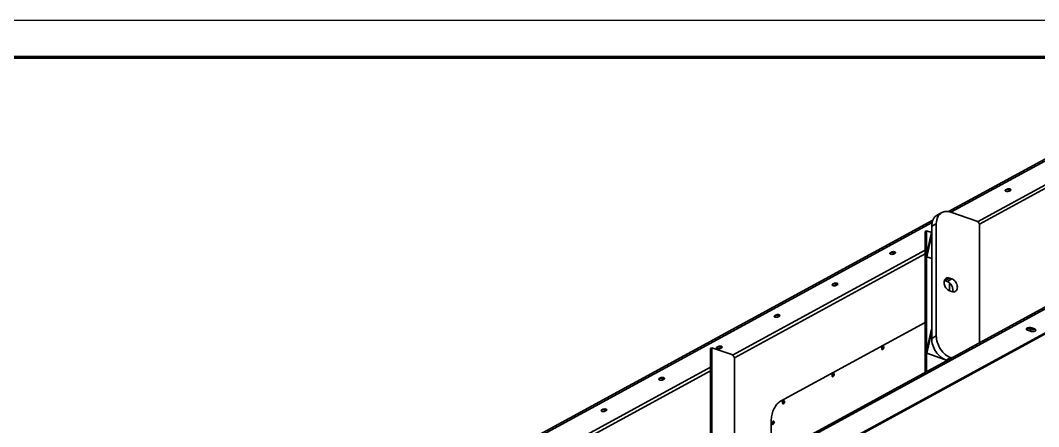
# Model space of a CAD drawing. Header units: millimetres. Extents: x 0 to 594, y 0 to 420.
# Drawn here: x 207.7 to 345.4, y 365.1 to 420 of the extents above; entities that cross this region are included whole.
import ezdxf

# ---------------------------------------------------------------- set-up
doc = ezdxf.new("R2010")
doc.units = ezdxf.units.MM

msp = doc.modelspace()

# ---------------------------------------------------------------- linework, layer by layer
at = {"color": 1, "lineweight": 35}
for p, q in [((347.8, 402.1), (333.18, 394.14)), ((333.51, 394.05), (347.8, 401.83)), ((347.8, 398.59), (337.12, 392.77)), ((347.8, 398.11), (337.36, 392.43)), ((340.84, 396.99), (340.86, 397.03)), ((340.86, 396.95), (340.84, 396.99)), ((340.86, 397.03), (340.91, 397.07)), ((340.9, 396.91), (340.86, 396.95)), ((340.96, 396.89), (340.9, 396.91)), ((340.91, 397.07), (341.1, 397.17)), ((341.04, 396.87), (340.96, 396.89)), ((341.03, 397.14), (341.12, 397.13)), ((341.13, 396.86), (341.04, 396.87)), ((341.1, 397.17), (341.16, 397.2)), ((341.12, 397.13), (341.22, 397.13)), ((341.23, 396.86), (341.13, 396.86)), ((341.16, 397.2), (341.25, 397.22)), ((341.22, 397.13), (341.31, 397.15)), ((341.31, 396.88), (341.23, 396.86)), ((341.25, 397.22), (341.34, 397.22)), ((341.31, 397.15), (341.38, 397.18)), ((341.38, 396.91), (341.31, 396.88)), ((341.34, 397.22), (341.43, 397.22)), ((341.38, 397.18), (341.44, 397.21)), ((341.38, 397.18), (341.38, 396.91)), ((341.56, 397.01), (341.38, 396.91)), ((341.43, 397.22), (341.51, 397.2)), ((341.51, 397.2), (341.58, 397.17)), ((341.56, 397.17), (341.56, 397.01)), ((341.61, 397.05), (341.56, 397.01)), ((341.58, 397.17), (341.62, 397.13)), ((341.63, 397.09), (341.61, 397.05)), ((341.62, 397.13), (341.63, 397.09)), ((331.66, 393.67), (332.29, 394.01)), ((332.12, 393.9), (331.97, 393.76)), ((332.2, 393.96), (332.12, 393.9)), ((332.29, 394.01), (332.2, 393.96)), ((332.42, 394.07), (332.29, 394.01)), ((332.56, 394.12), (332.42, 394.07)), ((332.7, 394.15), (332.56, 394.12)), ((332.85, 394.16), (332.7, 394.15)), ((333.01, 394.16), (332.85, 394.16)), ((333.16, 394.14), (333.01, 394.16)), ((333.32, 394.11), (333.16, 394.14)), ((333.48, 394.06), (333.32, 394.11)), ((333.48, 394.06), (337, 392.84)), ((331.07, 392.99), (242.26, 344.62)), ((242.26, 344.35), (330.96, 392.66)), ((331.53, 392.49), (330.91, 392.15)), ((330.92, 392.4), (330.96, 392.64)), ((330.96, 392.64), (331.02, 392.87)), ((331.02, 392.87), (331.11, 393.07)), ((331.11, 393.07), (331.21, 393.26)), ((331.21, 393.26), (331.34, 393.42)), ((331.34, 393.42), (331.49, 393.56)), ((331.49, 393.56), (331.58, 393.62)), ((331.54, 392.74), (331.53, 392.49)), ((331.53, 392.49), (331.53, 377.33)), ((331.58, 392.98), (331.54, 392.74)), ((331.58, 393.62), (331.66, 393.67)), ((331.64, 393.21), (331.58, 392.98)), ((331.73, 393.41), (331.64, 393.21)), ((331.84, 393.6), (331.73, 393.41)), ((331.97, 393.76), (331.84, 393.6)), ((337.07, 392.8), (337, 392.84)), ((337.15, 392.75), (337.07, 392.8)), ((337.21, 392.69), (337.15, 392.75)), ((337.27, 392.61), (337.21, 392.69)), ((337.32, 392.52), (337.27, 392.61)), ((337.36, 392.43), (337.32, 392.52)), ((330.02, 391.45), (330.21, 391.55)), ((330.02, 372.4), (330.02, 391.45)), ((330.21, 391.55), (330.21, 372.5)), ((330.21, 391.55), (330.91, 391.31)), ((330.24, 388.48), (330.87, 391.3)), ((330.87, 390.85), (330.87, 391.3)), ((330.87, 391.3), (330.91, 391.29)), ((330.91, 392.15), (330.92, 392.4)), ((330.91, 376.99), (330.91, 392.15)), ((337.38, 392.34), (337.36, 392.43)), ((337.39, 392.25), (337.38, 392.34)), ((337.39, 376.41), (337.39, 392.25)), ((330.24, 388.03), (330.87, 390.85)), ((330.87, 390.85), (330.91, 390.84)), ((330.02, 388.91), (303.98, 374.72)), ((330.02, 388.43), (304.22, 374.38)), ((325.23, 388.48), (325.24, 388.53)), ((325.24, 388.44), (325.23, 388.48)), ((325.24, 388.53), (325.29, 388.57)), ((325.28, 388.41), (325.24, 388.44)), ((325.35, 388.38), (325.28, 388.41)), ((325.29, 388.57), (325.48, 388.67)), ((325.43, 388.36), (325.35, 388.38)), ((325.41, 388.63), (325.51, 388.62)), ((325.52, 388.35), (325.43, 388.36)), ((325.48, 388.67), (325.55, 388.69)), ((325.51, 388.62), (325.6, 388.63)), ((325.61, 388.36), (325.52, 388.35)), ((325.55, 388.69), (325.63, 388.71)), ((325.6, 388.63), (325.69, 388.64)), ((325.69, 388.37), (325.61, 388.36)), ((325.63, 388.71), (325.72, 388.72)), ((325.69, 388.64), (325.76, 388.67)), ((325.76, 388.4), (325.69, 388.37)), ((325.72, 388.72), (325.81, 388.71)), ((325.76, 388.67), (325.82, 388.71)), ((325.76, 388.67), (325.76, 388.4)), ((325.95, 388.5), (325.76, 388.4)), ((325.81, 388.71), (325.89, 388.69)), ((325.89, 388.69), (325.96, 388.66)), ((325.95, 388.67), (325.95, 388.5)), ((326, 388.54), (325.95, 388.5)), ((325.96, 388.66), (326, 388.63)), ((326, 388.63), (326.01, 388.59)), ((326.01, 388.59), (326, 388.54)), ((330.24, 388.03), (330.24, 388.48)), ((330.91, 387.8), (330.24, 388.03)), ((317.42, 384.23), (317.43, 384.27)), ((317.43, 384.19), (317.42, 384.23)), ((317.43, 384.27), (317.48, 384.31)), ((317.48, 384.31), (317.67, 384.41)), ((317.61, 384.38), (317.7, 384.37)), ((317.67, 384.41), (317.74, 384.44)), ((317.7, 384.37), (317.79, 384.37)), ((317.74, 384.44), (317.82, 384.46)), ((317.79, 384.37), (317.88, 384.39)), ((317.82, 384.46), (317.91, 384.46)), ((317.88, 384.39), (317.95, 384.42)), ((317.91, 384.46), (318, 384.46)), ((317.95, 384.42), (318.02, 384.45)), ((317.95, 384.42), (317.95, 384.15)), ((318.14, 384.25), (317.95, 384.15)), ((318, 384.46), (318.08, 384.44)), ((318.08, 384.44), (318.15, 384.41)), ((318.14, 384.41), (318.14, 384.25)), ((318.19, 384.29), (318.14, 384.25)), ((318.15, 384.41), (318.19, 384.37)), ((318.19, 384.37), (318.2, 384.33)), ((318.2, 384.33), (318.19, 384.29)), ((332.59, 384.66), (332.58, 384.53)), ((332.58, 384.53), (332.6, 384.39)), ((332.62, 384.78), (332.59, 384.66)), ((332.6, 384.39), (332.62, 384.25)), ((332.66, 384.89), (332.62, 384.78)), ((332.62, 384.25), (332.67, 384.11)), ((332.63, 384.82), (332.7, 384.8)), ((332.71, 384.98), (332.66, 384.89)), ((332.7, 384.8), (333.33, 385.14)), ((332.7, 384.8), (333.01, 384.69)), ((332.79, 385.06), (332.71, 384.98)), ((332.87, 385.12), (332.79, 385.06)), ((332.97, 385.16), (332.87, 385.12)), ((333.09, 385.18), (332.97, 385.16)), ((333.01, 384.69), (333.64, 385.03)), ((333.01, 384.69), (333.1, 384.65)), ((333.2, 385.17), (333.09, 385.18)), ((333.1, 384.65), (333.19, 384.6)), ((333.19, 384.6), (333.28, 384.54)), ((333.33, 385.14), (333.2, 385.17)), ((333.28, 384.54), (333.36, 384.47)), ((333.3, 383.44), (333.3, 384.53)), ((333.64, 385.03), (333.33, 385.14)), ((333.36, 384.47), (333.43, 384.39)), ((333.43, 384.39), (333.5, 384.31)), ((333.5, 384.31), (333.57, 384.21)), ((333.75, 384.98), (333.64, 385.03)), ((333.87, 384.91), (333.75, 384.98)), ((333.97, 384.82), (333.87, 384.91)), ((334.07, 384.72), (333.97, 384.82)), ((334.16, 384.6), (334.07, 384.72)), ((334.23, 384.48), (334.16, 384.6)), ((334.3, 384.35), (334.23, 384.48)), ((334.34, 384.21), (334.3, 384.35)), ((242.26, 324.59), (350.74, 383.68)), ((242.26, 324.32), (351.04, 383.58)), ((317.47, 384.15), (317.43, 384.19)), ((317.54, 384.13), (317.47, 384.15)), ((317.62, 384.11), (317.54, 384.13)), ((317.71, 384.1), (317.62, 384.11)), ((317.8, 384.1), (317.71, 384.1)), ((317.88, 384.12), (317.8, 384.1)), ((317.95, 384.15), (317.88, 384.12)), ((332.67, 384.11), (332.73, 383.98)), ((332.73, 383.98), (332.81, 383.85)), ((332.81, 383.85), (332.9, 383.74)), ((332.9, 383.74), (332.99, 383.64)), ((332.99, 383.64), (333.1, 383.55)), ((333.1, 383.55), (333.21, 383.48)), ((333.21, 383.48), (333.33, 383.43)), ((333.33, 383.43), (333.64, 383.32)), ((333.57, 384.21), (333.62, 384.11)), ((333.62, 384.11), (333.67, 384.01)), ((333.64, 383.32), (333.76, 383.29)), ((333.67, 384.01), (333.71, 383.9)), ((333.71, 383.9), (333.73, 383.8)), ((333.74, 383.39), (333.71, 383.3)), ((333.73, 383.8), (333.75, 383.69)), ((333.75, 383.48), (333.74, 383.39)), ((333.75, 383.69), (333.76, 383.59)), ((333.76, 383.59), (333.75, 383.48)), ((333.76, 383.29), (333.88, 383.28)), ((333.88, 383.28), (333.99, 383.3)), ((333.99, 383.3), (334.09, 383.34)), ((334.09, 383.34), (334.18, 383.4)), ((334.18, 383.4), (334.25, 383.48)), ((334.25, 383.48), (334.31, 383.57)), ((334.31, 383.57), (334.35, 383.68)), ((334.37, 384.07), (334.34, 384.21)), ((334.35, 383.68), (334.37, 383.8)), ((334.38, 383.93), (334.37, 384.07)), ((334.37, 383.8), (334.38, 383.93)), ((245.89, 323.06), (355.21, 382.61)), ((246.18, 323.07), (355.5, 382.62)), ((309.67, 380.06), (309.86, 380.16)), ((309.8, 380.13), (309.89, 380.12)), ((309.86, 380.16), (309.93, 380.19)), ((309.89, 380.12), (309.98, 380.12)), ((309.93, 380.19), (310.01, 380.2)), ((309.98, 380.12), (310.07, 380.14)), ((310.01, 380.2), (310.1, 380.21)), ((310.07, 380.14), (310.14, 380.16)), ((310.1, 380.21), (310.2, 380.2)), ((310.14, 380.16), (310.21, 380.2)), ((310.14, 380.16), (310.14, 379.89)), ((310.2, 380.2), (310.28, 380.18)), ((310.28, 380.18), (310.34, 380.15)), ((310.33, 380.16), (310.33, 380)), ((310.34, 380.15), (310.38, 380.12)), ((310.38, 380.12), (310.4, 380.08)), ((309.61, 379.98), (309.63, 380.02)), ((309.62, 379.94), (309.61, 379.98)), ((309.66, 379.9), (309.62, 379.94)), ((309.63, 380.02), (309.67, 380.06)), ((309.73, 379.87), (309.66, 379.9)), ((309.81, 379.85), (309.73, 379.87)), ((309.9, 379.85), (309.81, 379.85)), ((309.99, 379.85), (309.9, 379.85)), ((310.07, 379.87), (309.99, 379.85)), ((310.14, 379.89), (310.07, 379.87)), ((310.33, 380), (310.14, 379.89)), ((310.38, 380.04), (310.33, 380)), ((310.4, 380.08), (310.38, 380.04)), ((310.46, 368.5), (330.02, 379.15)), ((330.24, 375.43), (330.87, 378.25)), ((330.24, 374.98), (330.87, 377.8)), ((330.87, 377.8), (330.87, 378.25)), ((330.87, 378.25), (330.91, 378.24)), ((330.87, 377.8), (330.91, 377.79)), ((343.71, 378.28), (343.72, 378.31)), ((343.71, 378.26), (343.71, 378.28)), ((343.72, 378.21), (343.71, 378.26)), ((343.72, 378.31), (343.78, 378.36)), ((343.75, 378.17), (343.72, 378.21)), ((343.81, 378.13), (343.75, 378.17)), ((343.78, 378.36), (343.86, 378.4)), ((343.88, 378.1), (343.81, 378.13)), ((343.83, 378.39), (343.88, 378.37)), ((343.86, 378.4), (343.96, 378.43)), ((343.88, 378.37), (344.27, 378.24)), ((343.88, 378.1), (343.88, 378.37)), ((344.27, 377.97), (343.88, 378.1)), ((343.96, 378.43), (344.08, 378.45)), ((344.08, 378.45), (344.21, 378.45)), ((344.21, 378.45), (344.33, 378.44)), ((344.27, 378.24), (344.41, 378.2)), ((344.27, 377.97), (344.27, 378.24)), ((344.37, 377.94), (344.27, 377.97)), ((344.33, 378.44), (344.44, 378.41)), ((344.5, 377.93), (344.37, 377.94)), ((344.41, 378.2), (344.58, 378.19)), ((344.44, 378.41), (344.83, 378.27)), ((344.62, 377.93), (344.5, 377.93)), ((344.58, 378.19), (344.74, 378.21)), ((344.74, 377.94), (344.62, 377.93)), ((344.74, 378.21), (344.81, 378.23)), ((344.85, 377.97), (344.74, 377.94)), ((344.81, 378.23), (344.87, 378.26)), ((344.83, 378.27), (344.9, 378.24)), ((344.93, 378.02), (344.85, 377.97)), ((344.9, 378.24), (344.95, 378.21)), ((344.98, 378.07), (344.93, 378.02)), ((344.95, 378.21), (344.99, 378.16)), ((344.99, 378.09), (344.98, 378.07)), ((344.99, 378.16), (345, 378.12)), ((345, 378.12), (344.99, 378.09)), ((330.91, 376.99), (331.53, 377.33)), ((330.92, 376.76), (330.91, 376.99)), ((330.94, 376.53), (330.92, 376.76)), ((330.99, 376.3), (330.94, 376.53)), ((331.05, 376.07), (330.99, 376.3)), ((331.14, 375.85), (331.05, 376.07)), ((331.53, 377.33), (331.54, 377.1)), ((331.54, 377.1), (331.57, 376.88)), ((331.57, 376.88), (331.61, 376.64)), ((331.61, 376.64), (331.68, 376.41)), ((331.68, 376.41), (331.76, 376.19)), ((331.76, 376.19), (331.86, 375.96)), ((331.86, 375.96), (331.97, 375.75)), ((300.98, 375.62), (301.16, 375.73)), ((300.98, 356.58), (300.98, 375.62)), ((301.16, 375.73), (301.16, 356.68)), ((301.16, 375.73), (303.86, 374.79)), ((301.8, 375.72), (301.82, 375.77)), ((301.81, 375.68), (301.8, 375.72)), ((301.85, 375.65), (301.81, 375.68)), ((301.82, 375.77), (301.87, 375.8)), ((301.92, 375.62), (301.85, 375.65)), ((301.87, 375.8), (302.05, 375.91)), ((302, 375.6), (301.92, 375.62)), ((301.99, 375.87), (302.08, 375.86)), ((302.09, 375.59), (302, 375.6)), ((302.05, 375.91), (302.12, 375.93)), ((302.08, 375.86), (302.18, 375.87)), ((302.18, 375.6), (302.09, 375.59)), ((302.12, 375.93), (302.2, 375.95)), ((302.18, 375.87), (302.26, 375.88)), ((302.27, 375.61), (302.18, 375.6)), ((302.2, 375.95), (302.3, 375.96)), ((302.26, 375.88), (302.33, 375.91)), ((302.33, 375.64), (302.27, 375.61)), ((302.3, 375.96), (302.39, 375.95)), ((302.33, 375.91), (302.4, 375.95)), ((302.33, 375.91), (302.33, 375.64)), ((302.52, 375.74), (302.33, 375.64)), ((302.39, 375.95), (302.47, 375.93)), ((302.47, 375.93), (302.53, 375.9)), ((302.52, 375.91), (302.52, 375.74)), ((302.57, 375.78), (302.52, 375.74)), ((302.53, 375.9), (302.57, 375.87)), ((302.57, 375.87), (302.59, 375.83)), ((302.59, 375.83), (302.57, 375.78)), ((303.93, 374.75), (303.86, 374.79)), ((304.01, 374.7), (303.93, 374.75)), ((304.07, 374.64), (304.01, 374.7)), ((304.13, 374.56), (304.07, 374.64)), ((324.16, 375.73), (324.14, 375.67)), ((324.14, 375.67), (324.14, 375.61)), ((324.14, 375.61), (324.14, 375.56)), ((324.14, 375.56), (324.16, 375.52)), ((324.18, 375.78), (324.16, 375.73)), ((324.16, 375.52), (324.18, 375.48)), ((324.21, 375.83), (324.18, 375.78)), ((324.18, 375.48), (324.21, 375.47)), ((324.25, 375.87), (324.21, 375.83)), ((324.21, 375.47), (324.23, 375.46)), ((324.23, 375.46), (324.26, 375.47)), ((324.29, 375.9), (324.25, 375.87)), ((324.25, 375.57), (324.27, 375.66)), ((324.26, 375.52), (324.25, 375.57)), ((324.27, 375.47), (324.26, 375.52)), ((324.26, 375.47), (324.32, 375.5)), ((324.27, 375.66), (324.3, 375.75)), ((324.33, 375.91), (324.29, 375.9)), ((324.3, 375.75), (324.35, 375.82)), ((324.32, 375.5), (324.37, 375.56)), ((324.36, 375.91), (324.33, 375.91)), ((324.35, 375.82), (324.41, 375.86)), ((324.38, 375.9), (324.36, 375.91)), ((324.37, 375.56), (324.41, 375.65)), ((324.4, 375.88), (324.38, 375.9)), ((324.43, 375.81), (324.4, 375.88)), ((324.41, 375.65), (324.43, 375.73)), ((324.43, 375.73), (324.43, 375.81)), ((330.24, 374.98), (330.24, 375.43)), ((332.64, 374.14), (330.24, 374.98)), ((331.23, 375.62), (331.14, 375.85)), ((331.35, 375.41), (331.23, 375.62)), ((331.48, 375.2), (331.35, 375.41)), ((331.62, 375), (331.48, 375.2)), ((331.77, 374.81), (331.62, 375)), ((331.94, 374.64), (331.77, 374.81)), ((332.11, 374.49), (331.94, 374.64)), ((331.97, 375.75), (332.1, 375.54)), ((332.1, 375.54), (332.24, 375.34)), ((332.24, 375.34), (332.4, 375.15)), ((332.4, 375.15), (332.56, 374.98)), ((332.56, 374.98), (332.74, 374.83)), ((332.74, 374.83), (332.92, 374.69)), ((332.92, 374.69), (333.1, 374.57)), ((304.18, 374.47), (304.13, 374.56)), ((304.22, 374.38), (304.18, 374.47)), ((304.24, 374.29), (304.22, 374.38)), ((304.25, 374.2), (304.24, 374.29)), ((304.25, 358.36), (304.25, 374.2)), ((332.29, 374.35), (332.11, 374.49)), ((332.48, 374.23), (332.29, 374.35)), ((332.67, 374.13), (332.48, 374.23)), ((332.86, 374.06), (332.67, 374.13)), ((333.48, 374.4), (332.86, 374.06)), ((332.99, 374.01), (332.86, 374.06)), ((333.1, 374.57), (333.29, 374.47)), ((333.29, 374.47), (333.48, 374.4)), ((333.48, 374.4), (333.61, 374.35)), ((300.98, 373.09), (274.93, 358.9)), ((300.98, 372.61), (275.17, 358.55)), ((317.43, 372.01), (317.42, 371.95)), ((317.42, 371.95), (317.43, 371.9)), ((317.44, 372.07), (317.43, 372.01)), ((317.43, 371.9), (317.44, 371.86)), ((317.47, 372.13), (317.44, 372.07)), ((317.44, 371.86), (317.46, 371.83)), ((317.5, 372.18), (317.47, 372.13)), ((317.53, 372.22), (317.5, 372.18)), ((317.57, 372.24), (317.53, 372.22)), ((317.54, 371.91), (317.55, 372)), ((317.54, 371.86), (317.54, 371.91)), ((317.56, 371.81), (317.54, 371.86)), ((317.54, 371.81), (317.6, 371.84)), ((317.55, 372), (317.59, 372.09)), ((317.61, 372.26), (317.57, 372.24)), ((317.59, 372.09), (317.64, 372.16)), ((317.6, 371.84), (317.65, 371.91)), ((317.65, 372.25), (317.61, 372.26)), ((317.64, 372.16), (317.7, 372.21)), ((317.67, 372.24), (317.65, 372.25)), ((317.65, 371.91), (317.69, 371.99)), ((317.69, 372.22), (317.67, 372.24)), ((317.71, 372.16), (317.69, 372.22)), ((317.69, 371.99), (317.71, 372.08)), ((317.71, 372.08), (317.71, 372.16)), ((293.99, 371.47), (294.01, 371.51)), ((294.01, 371.43), (293.99, 371.47)), ((294.01, 371.51), (294.06, 371.55)), ((294.05, 371.39), (294.01, 371.43)), ((294.11, 371.37), (294.05, 371.39)), ((294.06, 371.55), (294.24, 371.65)), ((294.19, 371.35), (294.11, 371.37)), ((294.18, 371.62), (294.27, 371.61)), ((294.28, 371.34), (294.19, 371.35)), ((294.24, 371.65), (294.31, 371.68)), ((294.27, 371.61), (294.37, 371.61)), ((294.37, 371.34), (294.28, 371.34)), ((294.31, 371.68), (294.4, 371.7)), ((294.37, 371.61), (294.45, 371.63)), ((294.46, 371.36), (294.37, 371.34)), ((294.4, 371.7), (294.49, 371.7)), ((294.45, 371.63), (294.53, 371.66)), ((294.53, 371.39), (294.46, 371.36)), ((294.49, 371.7), (294.58, 371.7)), ((294.53, 371.66), (294.59, 371.69)), ((294.53, 371.66), (294.53, 371.39)), ((294.71, 371.49), (294.53, 371.39)), ((294.58, 371.7), (294.66, 371.68)), ((294.66, 371.68), (294.72, 371.65)), ((294.71, 371.65), (294.71, 371.49)), ((294.76, 371.53), (294.71, 371.49)), ((294.72, 371.65), (294.76, 371.61)), ((294.76, 371.61), (294.78, 371.57)), ((294.78, 371.57), (294.76, 371.53)), ((317.46, 371.83), (317.49, 371.81)), ((317.49, 371.81), (317.52, 371.8)), ((317.52, 371.8), (317.54, 371.81)), ((309.77, 367.82), (309.67, 367.66)), ((309.87, 367.96), (309.77, 367.82)), ((309.98, 368.1), (309.87, 367.96)), ((310.1, 368.22), (309.98, 368.1)), ((310.22, 368.33), (310.1, 368.22)), ((310.34, 368.42), (310.22, 368.33)), ((310.46, 368.5), (310.34, 368.42)), ((310.73, 368.41), (310.71, 368.35)), ((310.71, 368.35), (310.71, 368.29)), ((310.71, 368.29), (310.71, 368.24)), ((310.71, 368.24), (310.72, 368.2)), ((310.72, 368.2), (310.75, 368.17)), ((310.75, 368.47), (310.73, 368.41)), ((310.78, 368.52), (310.75, 368.47)), ((310.75, 368.17), (310.78, 368.15)), ((310.82, 368.56), (310.78, 368.52)), ((310.78, 368.15), (310.8, 368.15)), ((310.8, 368.15), (310.83, 368.15)), ((310.86, 368.59), (310.82, 368.56)), ((310.82, 368.25), (310.84, 368.34)), ((310.83, 368.2), (310.82, 368.25)), ((310.84, 368.16), (310.83, 368.2)), ((310.83, 368.15), (310.89, 368.19)), ((310.84, 368.34), (310.87, 368.43)), ((310.9, 368.6), (310.86, 368.59)), ((310.87, 368.43), (310.92, 368.5)), ((310.89, 368.19), (310.94, 368.25)), ((310.93, 368.59), (310.9, 368.6)), ((310.92, 368.5), (310.98, 368.55)), ((310.95, 368.58), (310.93, 368.59)), ((310.94, 368.25), (310.98, 368.33)), ((310.97, 368.56), (310.95, 368.58)), ((311, 368.5), (310.97, 368.56)), ((310.98, 368.33), (311, 368.42)), ((311, 368.42), (311, 368.5)), ((286.18, 367.22), (286.2, 367.26)), ((286.2, 367.18), (286.18, 367.22)), ((286.2, 367.26), (286.25, 367.3)), ((286.24, 367.14), (286.2, 367.18)), ((286.3, 367.11), (286.24, 367.14)), ((286.25, 367.3), (286.44, 367.4)), ((286.38, 367.09), (286.3, 367.11)), ((286.37, 367.37), (286.46, 367.36)), ((286.47, 367.09), (286.38, 367.09)), ((286.44, 367.4), (286.5, 367.43)), ((286.46, 367.36), (286.56, 367.36)), ((286.56, 367.09), (286.47, 367.09)), ((286.5, 367.43), (286.59, 367.44)), ((286.56, 367.36), (286.65, 367.38)), ((286.65, 367.11), (286.56, 367.09)), ((286.59, 367.44), (286.68, 367.45)), ((286.65, 367.38), (286.72, 367.4)), ((286.72, 367.13), (286.65, 367.11)), ((286.68, 367.45), (286.77, 367.44)), ((286.72, 367.4), (286.78, 367.44)), ((286.72, 367.4), (286.72, 367.13)), ((286.9, 367.24), (286.72, 367.13)), ((286.77, 367.44), (286.85, 367.42)), ((286.85, 367.42), (286.91, 367.39)), ((286.9, 367.4), (286.9, 367.24)), ((286.95, 367.28), (286.9, 367.24)), ((286.91, 367.39), (286.96, 367.36)), ((286.97, 367.32), (286.95, 367.28)), ((286.96, 367.36), (286.97, 367.32)), ((309.24, 366.38), (309.22, 366.2)), ((309.27, 366.57), (309.24, 366.38)), ((309.31, 366.76), (309.27, 366.57)), ((309.36, 366.95), (309.31, 366.76)), ((309.42, 367.13), (309.36, 366.95)), ((309.5, 367.31), (309.42, 367.13)), ((309.58, 367.49), (309.5, 367.31)), ((309.67, 367.66), (309.58, 367.49)), ((309.22, 366.2), (309.21, 366.02)), ((309.21, 361.74), (309.21, 366.02)), ((309.31, 365.56), (309.3, 365.5)), ((309.3, 365.5), (309.31, 365.45)), ((309.32, 365.62), (309.31, 365.56)), ((309.31, 365.45), (309.32, 365.41)), ((309.35, 365.68), (309.32, 365.62)), ((309.32, 365.41), (309.34, 365.38)), ((309.34, 365.38), (309.37, 365.36)), ((309.38, 365.73), (309.35, 365.68)), ((309.37, 365.36), (309.4, 365.36)), ((309.41, 365.77), (309.38, 365.73)), ((309.4, 365.36), (309.42, 365.36)), ((309.45, 365.8), (309.41, 365.77)), ((309.42, 365.46), (309.43, 365.55)), ((309.42, 365.41), (309.42, 365.46)), ((309.44, 365.37), (309.42, 365.41)), ((309.42, 365.36), (309.48, 365.39)), ((309.43, 365.55), (309.46, 365.64)), ((309.49, 365.81), (309.45, 365.8)), ((309.46, 365.64), (309.52, 365.71)), ((309.48, 365.39), (309.53, 365.46)), ((309.52, 365.8), (309.49, 365.81)), ((309.55, 365.79), (309.52, 365.8)), ((309.52, 365.71), (309.57, 365.76)), ((309.53, 365.46), (309.57, 365.54)), ((309.57, 365.77), (309.55, 365.79)), ((309.59, 365.71), (309.57, 365.77)), ((309.57, 365.54), (309.59, 365.63)), ((309.59, 365.63), (309.59, 365.71))]:
    msp.add_line(p, q, dxfattribs=at)
at = {"color": 7, "lineweight": 25}
msp.add_lwpolyline([(0, 0), (594, 0), (594, 420), (0, 420)], close=True, dxfattribs=at)
at = {"color": 7, "lineweight": 70}
msp.add_lwpolyline([(20, 5), (589, 5), (589, 415), (20, 415)], close=True, dxfattribs=at)

doc.saveas('drawing.dxf')
